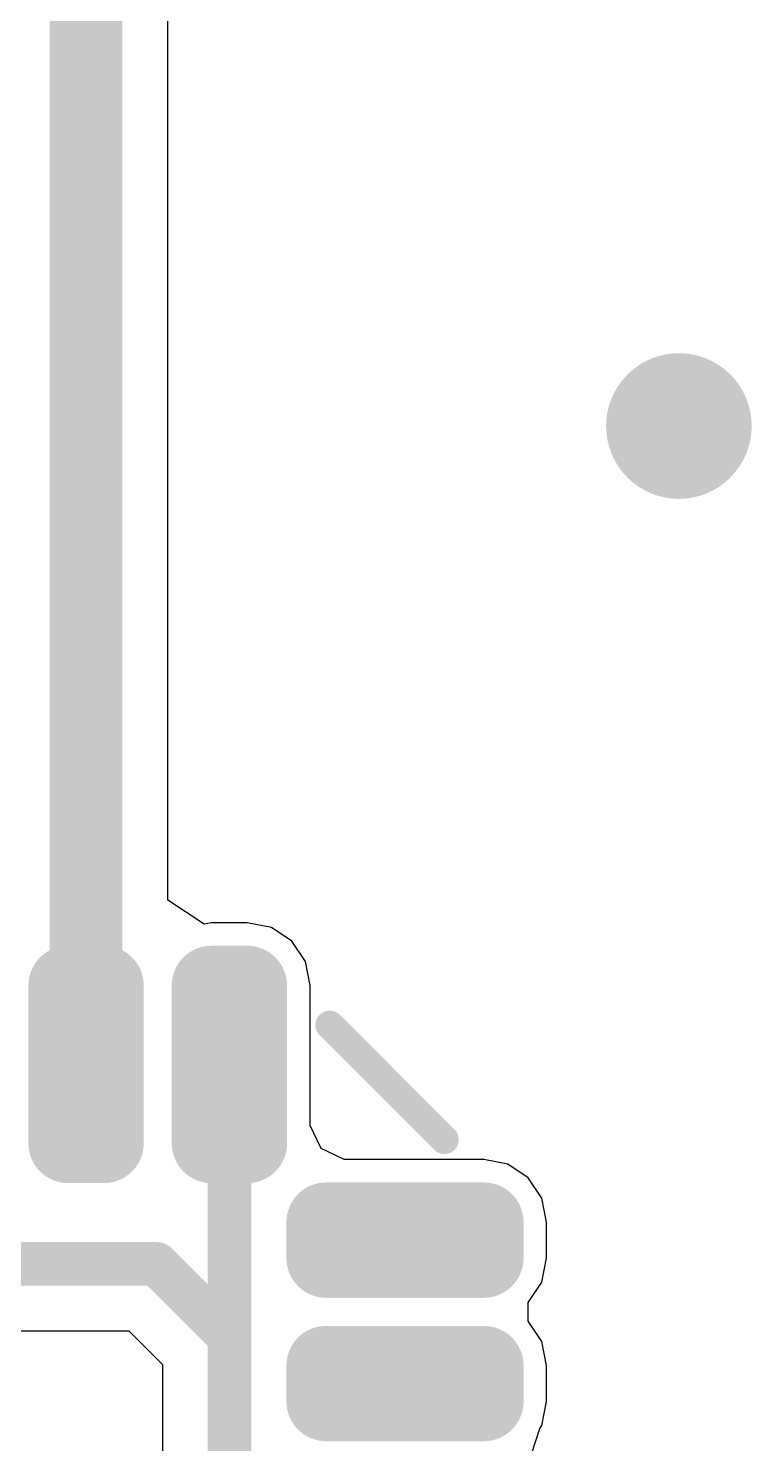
# Model space of a CAD drawing. Header units: millimetres. Extents: x -14 to 86, y -29 to 39.
# Drawn here: x 53.356 to 55.88, y 24.9 to 29.835 of the extents above; entities that cross this region are included whole.
import ezdxf

# ---------------------------------------------------------------- set-up
doc = ezdxf.new("R2010")
doc.units = ezdxf.units.MM
for name, color, linetype in [('BottomLayer', 5, 'Continuous'), ('MultiLayer', 9, 'Continuous'), ('TopLayer', 1, 'Continuous'), ('TopOverlay', 2, 'Continuous'), ('TopPaste', 8, 'Continuous'), ('TopSolder', 216, 'Continuous'), ('ViaHoleLayer', 16, 'Continuous')]:
    doc.layers.add(name, color=color, linetype=linetype)

# ---------------------------------------------------------------- blocks, each defined once
blk = doc.blocks.new('QFN_48_7X7_21')
at = {"layer": 'TopLayer', "const_width": 0.0625}
for points in [[(-2.8437, 3.6375, 1), (-2.7812, 3.6375, 1)], [(-2.7187, 3.6375, 1), (-2.6563, 3.6375, 1)], [(-2.3437, 3.6375, 1), (-2.2813, 3.6375, 1)], [(-2.2188, 3.6375, 1), (-2.1563, 3.6375, 1)], [(-2.8437, 3.0875, 1), (-2.7812, 3.0875, 1)], [(-2.7187, 3.0875, 1), (-2.6563, 3.0875, 1)], [(-2.3437, 3.0875, 1), (-2.2813, 3.0875, 1)], [(-2.2188, 3.0875, 1), (-2.1563, 3.0875, 1)], [(-3.6688, 2.8125, 1), (-3.6063, 2.8125, 1)], [(-3.1187, 2.8125, 1), (-3.0562, 2.8125, 1)], [(-3.6688, 2.6875, 1), (-3.6063, 2.6875, 1)], [(-3.1187, 2.6875, 1), (-3.0562, 2.6875, 1)], [(-3.6688, 2.3125, 1), (-3.6063, 2.3125, 1)], [(-3.1187, 2.3125, 1), (-3.0562, 2.3125, 1)], [(-3.6688, 2.1875, 1), (-3.6063, 2.1875, 1)], [(-3.1187, 2.1875, 1), (-3.0562, 2.1875, 1)]]:
    blk.add_lwpolyline(points, format="xyb", close=True, dxfattribs=at)
at = {"layer": 'TopLayer'}
for points in [[(-2.6875, 3.025), (-2.6875, 3.7), (-2.8125, 3.025), (-2.8125, 3.7)], [(-2.1875, 3.025), (-2.1875, 3.7), (-2.3125, 3.025), (-2.3125, 3.7)], [(-2.625, 3.0875), (-2.625, 3.6375), (-2.875, 3.0875), (-2.875, 3.6375)], [(-2.125, 3.0875), (-2.125, 3.6375), (-2.375, 3.0875), (-2.375, 3.6375)], [(-3.6375, 2.625), (-3.0875, 2.625), (-3.6375, 2.875), (-3.0875, 2.875)], [(-3.7, 2.6875), (-3.025, 2.6875), (-3.7, 2.8125), (-3.025, 2.8125)], [(-3.6375, 2.125), (-3.0875, 2.125), (-3.6375, 2.375), (-3.0875, 2.375)], [(-3.7, 2.1875), (-3.025, 2.1875), (-3.7, 2.3125), (-3.025, 2.3125)]]:
    blk.add_solid(points, dxfattribs=at)
at = {"layer": 'TopOverlay', "const_width": 0.1001}
blk.add_lwpolyline([(-3.5, 3.1), (-3.1, 3.5)], dxfattribs=at)
at = {"layer": 'TopOverlay', "const_width": 0.05}
for points in [[(-3.125, 3.5, 1), (-3.075, 3.5, 1)], [(-3.525, 3.1, 1), (-3.475, 3.1, 1)]]:
    blk.add_lwpolyline(points, format="xyb", close=True, dxfattribs=at)
at = {"layer": 'TopPaste', "const_width": 0.0625}
for points in [[(-2.8437, 3.6375, 1), (-2.7812, 3.6375, 1)], [(-2.7187, 3.6375, 1), (-2.6563, 3.6375, 1)], [(-2.3437, 3.6375, 1), (-2.2813, 3.6375, 1)], [(-2.2188, 3.6375, 1), (-2.1563, 3.6375, 1)], [(-2.8437, 3.0875, 1), (-2.7812, 3.0875, 1)], [(-2.7187, 3.0875, 1), (-2.6563, 3.0875, 1)], [(-2.3437, 3.0875, 1), (-2.2813, 3.0875, 1)], [(-2.2188, 3.0875, 1), (-2.1563, 3.0875, 1)], [(-3.6688, 2.8125, 1), (-3.6063, 2.8125, 1)], [(-3.1187, 2.8125, 1), (-3.0562, 2.8125, 1)], [(-3.6688, 2.6875, 1), (-3.6063, 2.6875, 1)], [(-3.1187, 2.6875, 1), (-3.0562, 2.6875, 1)], [(-3.6688, 2.3125, 1), (-3.6063, 2.3125, 1)], [(-3.1187, 2.3125, 1), (-3.0562, 2.3125, 1)], [(-3.6688, 2.1875, 1), (-3.6063, 2.1875, 1)], [(-3.1187, 2.1875, 1), (-3.0562, 2.1875, 1)]]:
    blk.add_lwpolyline(points, format="xyb", close=True, dxfattribs=at)
at = {"layer": 'TopPaste'}
for points in [[(-2.6875, 3.025), (-2.6875, 3.7), (-2.8125, 3.025), (-2.8125, 3.7)], [(-2.1875, 3.025), (-2.1875, 3.7), (-2.3125, 3.025), (-2.3125, 3.7)], [(-2.625, 3.0875), (-2.625, 3.6375), (-2.875, 3.0875), (-2.875, 3.6375)], [(-2.125, 3.0875), (-2.125, 3.6375), (-2.375, 3.0875), (-2.375, 3.6375)], [(-3.6375, 2.625), (-3.0875, 2.625), (-3.6375, 2.875), (-3.0875, 2.875)], [(-3.7, 2.6875), (-3.025, 2.6875), (-3.7, 2.8125), (-3.025, 2.8125)], [(-3.6375, 2.125), (-3.0875, 2.125), (-3.6375, 2.375), (-3.0875, 2.375)], [(-3.7, 2.1875), (-3.025, 2.1875), (-3.7, 2.3125), (-3.025, 2.3125)]]:
    blk.add_solid(points, dxfattribs=at)
at = {"layer": 'TopSolder'}
for points, const_width in [([(-2.8818, 3.6375, 1), (-2.7431, 3.6375, 1)], 0.1387), ([(-2.7568, 3.6375, 1), (-2.6182, 3.6375, 1)], 0.1387), ([(-2.3818, 3.6375, 1), (-2.2432, 3.6375, 1)], 0.1387), ([(-2.2569, 3.6375, 1), (-2.1182, 3.6375, 1)], 0.1387), ([(-2.8818, 3.0875, 1), (-2.7431, 3.0875, 1)], 0.1387), ([(-2.7568, 3.0875, 1), (-2.6182, 3.0875, 1)], 0.1387), ([(-2.3818, 3.0875, 1), (-2.2432, 3.0875, 1)], 0.1387), ([(-2.2569, 3.0875, 1), (-2.1182, 3.0875, 1)], 0.1387), ([(-3.7069, 2.8125, 1), (-3.5682, 2.8125, 1)], 0.1387), ([(-3.1568, 2.8125, 1), (-3.0181, 2.8125, 1)], 0.1387), ([(-3.7069, 2.6875, 1), (-3.5682, 2.6875, 1)], 0.1387), ([(-3.1568, 2.6875, 1), (-3.0181, 2.6875, 1)], 0.1387), ([(-3.7069, 2.3125, 1), (-3.5682, 2.3125, 1)], 0.1387), ([(-3.1568, 2.3125, 1), (-3.0181, 2.3125, 1)], 0.1387), ([(-3.7069, 2.1875, 1), (-3.5682, 2.1875, 1)], 0.1387), ([(-3.1568, 2.1875, 1), (-3.0181, 2.1875, 1)], 0.1387), ([(-1.8669, 1.6256, 1), (-1.3843, 1.6256, 1)], 0.4826)]:
    blk.add_lwpolyline(points, format="xyb", close=True, dxfattribs=dict(at, const_width=const_width))
for points in [[(-2.6875, 2.9488), (-2.6875, 3.7762), (-2.8125, 2.9488), (-2.8125, 3.7762)], [(-2.1875, 2.9488), (-2.1875, 3.7762), (-2.3125, 2.9488), (-2.3125, 3.7762)], [(-2.5488, 3.0875), (-2.5488, 3.6375), (-2.9512, 3.0875), (-2.9512, 3.6375)], [(-2.0488, 3.0875), (-2.0488, 3.6375), (-2.4512, 3.0875), (-2.4512, 3.6375)], [(-3.6375, 2.5488), (-3.0875, 2.5488), (-3.6375, 2.9512), (-3.0875, 2.9512)], [(-3.7762, 2.6875), (-2.9488, 2.6875), (-3.7762, 2.8125), (-2.9488, 2.8125)], [(-3.6375, 2.0488), (-3.0875, 2.0488), (-3.6375, 2.4512), (-3.0875, 2.4512)], [(-3.7762, 2.1875), (-2.9488, 2.1875), (-3.7762, 2.3125), (-2.9488, 2.3125)]]:
    blk.add_solid(points, dxfattribs=at)

msp = doc.modelspace()

# ---------------------------------------------------------------- linework, layer by layer
at = {"layer": 'BottomLayer', "const_width": 0.254}
msp.add_lwpolyline([(55.499, 28.448, 1), (55.753, 28.448, 1)], format="xyb", close=True, dxfattribs=at)
at = {"layer": 'MultiLayer', "const_width": 0.254}
msp.add_lwpolyline([(55.499, 28.448, 1), (55.753, 28.448, 1)], format="xyb", close=True, dxfattribs=at)
at = {"layer": 'TopLayer'}
for p, q in [((53.8429, 26.7951), (53.8429, 31.7086)), ((53.9699, 26.7115), (53.8429, 26.7951)), ((53.9955, 26.7166), (53.9699, 26.7115)), ((54.1205, 26.7166), (53.9955, 26.7166)), ((54.2043, 26.6999), (54.1205, 26.7166)), ((54.2754, 26.6524), (54.2043, 26.6999)), ((54.3229, 26.5814), (54.2754, 26.6524)), ((54.3396, 26.4975), (54.3229, 26.5814)), ((54.3396, 26.01), (54.3396, 26.4975)), ((54.3776, 25.9296), (54.3396, 26.01)), ((54.458, 25.8916), (54.3776, 25.9296)), ((54.9455, 25.8916), (54.458, 25.8916)), ((55.0294, 25.8749), (54.9455, 25.8916)), ((55.1004, 25.8274), (55.0294, 25.8749)), ((55.1479, 25.7563), (55.1004, 25.8274)), ((55.1646, 25.6725), (55.1479, 25.7563)), ((55.1646, 25.5475), (55.1646, 25.6725)), ((55.1479, 25.4636), (55.1646, 25.5475)), ((55.1004, 25.3926), (55.1479, 25.4636)), ((55.1004, 25.3274), (55.1004, 25.3926)), ((55.1479, 25.2564), (55.1004, 25.3274)), ((52.7558, 25.2939), (53.7075, 25.2939)), ((53.7075, 25.2939), (53.8249, 25.1765)), ((55.1646, 25.1725), (55.1479, 25.2564)), ((53.8249, 25.1765), (53.8249, 24.7582)), ((55.1646, 25.0475), (55.1646, 25.1725)), ((55.1479, 24.9637), (55.1646, 25.0475)), ((55.1109, 24.86), (55.1409, 24.9531)), ((55.1409, 24.9531), (55.1479, 24.9637))]:
    msp.add_line(p, q, dxfattribs=at)
for points, const_width in [([(53.558, 26.2225), (53.558, 31.7926)], 0.254), ([(54.058, 25.273), (54.058, 26.2225)], 0.1524), ([(53.2799, 25.527), (53.804, 25.527)], 0.1524), ([(53.804, 25.527), (54.058, 25.273)], 0.1524), ([(54.058, 24.7582), (54.058, 25.273)], 0.1524)]:
    msp.add_lwpolyline(points, dxfattribs=dict(at, const_width=const_width))
for points, const_width in [([(55.499, 28.448, 1), (55.753, 28.448, 1)], 0.254), ([(53.4945, 26.2225, 1), (53.6215, 26.2225, 1)], 0.127), ([(54.0199, 26.2225, 1), (54.0961, 26.2225, 1)], 0.0762), ([(53.7659, 25.527, 1), (53.8421, 25.527, 1)], 0.0762), ([(53.7659, 25.527, 1), (53.8421, 25.527, 1)], 0.0762), ([(54.0199, 25.273, 1), (54.0961, 25.273, 1)], 0.0762), ([(54.0199, 25.273, 1), (54.0961, 25.273, 1)], 0.0762), ([(54.0199, 25.273, 1), (54.0961, 25.273, 1)], 0.0762)]:
    msp.add_lwpolyline(points, format="xyb", close=True, dxfattribs=dict(at, const_width=const_width))
at = {"layer": 'ViaHoleLayer', "const_width": 0.127}
msp.add_lwpolyline([(55.5625, 28.448, 1), (55.6895, 28.448, 1)], format="xyb", close=True, dxfattribs=at)

# ---------------------------------------------------------------- block references
at = {"rotation": 270}
msp.add_blockref('QFN_48_7X7_21', (51.308, 22.86), dxfattribs=at)

doc.saveas('drawing.dxf')
